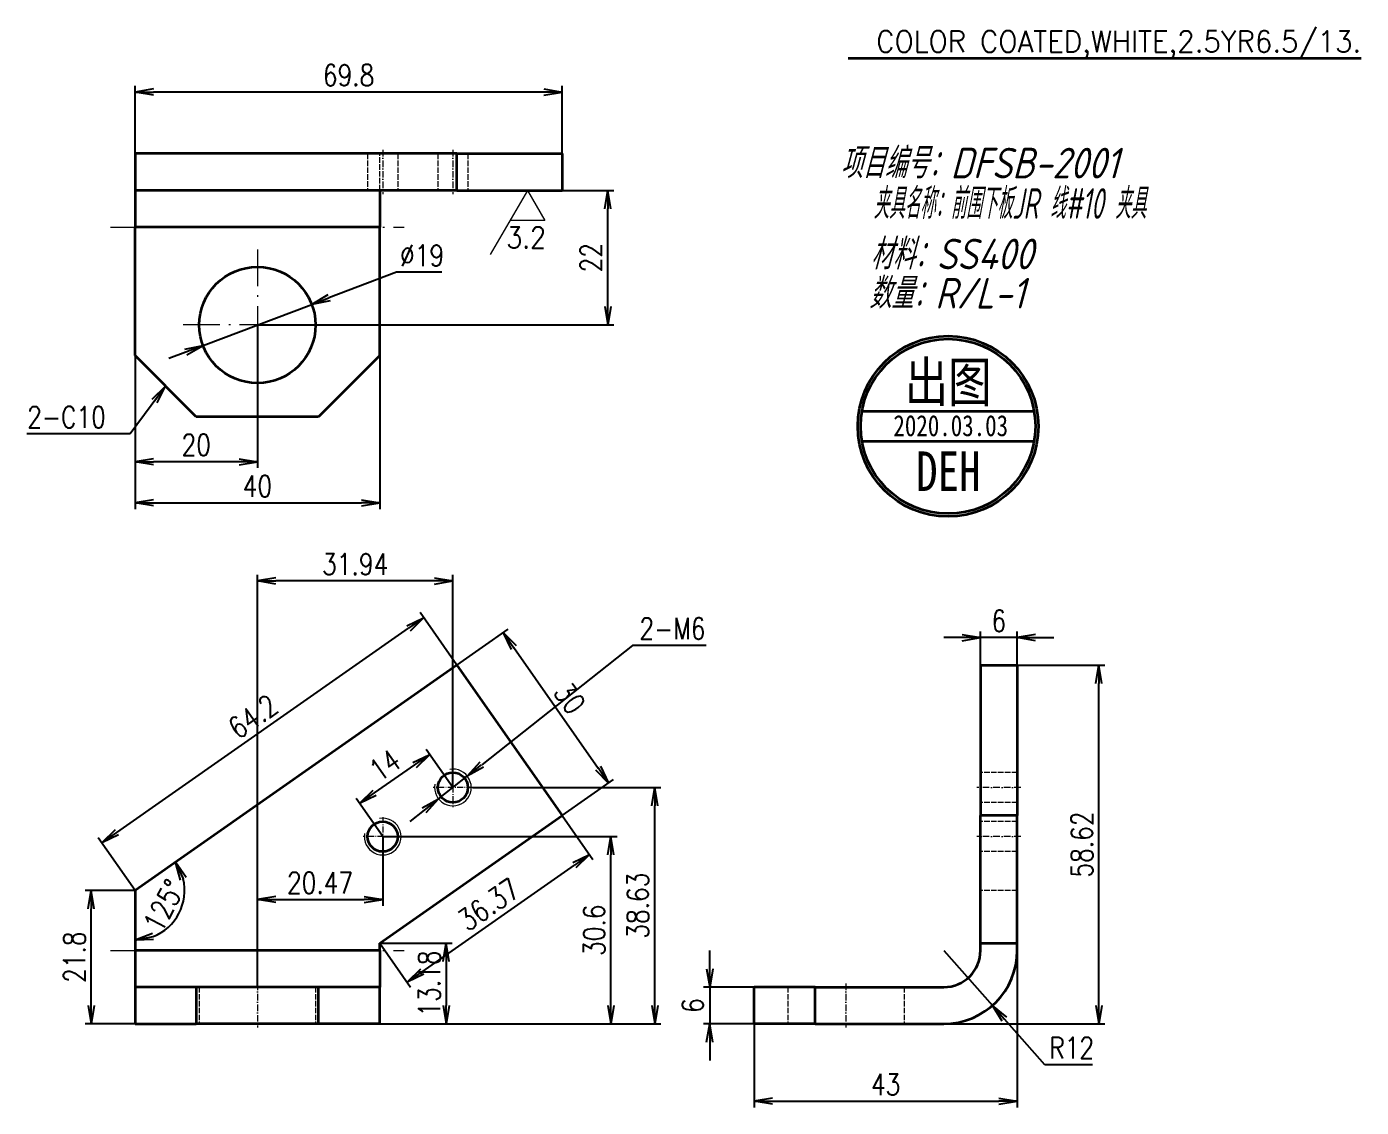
# Model space of a CAD drawing. Header units: millimetres. Extents: x 1333 to 104182, y -62119 to -5704.
# Drawn here: x 44495.7 to 44713.7, y -61822.1 to -61645.6 of the extents above; entities that cross this region are included whole.
import ezdxf
from ezdxf.enums import TextEntityAlignment as Align

# ---------------------------------------------------------------- set-up
doc = ezdxf.new("R2010")
doc.units = ezdxf.units.MM
doc.header["$LTSCALE"] = 0.5
doc.linetypes.add('DASHDOT', pattern=[18.5, 12, -3, 0.5, -3])
doc.linetypes.add('DASHED', pattern=[15, 12, -3])
for name, color, linetype in [('08', 1, 'Continuous'), ('7标注层', 4, 'Continuous'), ('DIM', 7, 'Continuous')]:
    doc.layers.add(name, color=color, linetype=linetype)
doc.layers.add('材质&数量层', color=1, linetype='Continuous', lineweight=9)
doc.layers.add('标注线', color=3, linetype='Continuous', lineweight=18)
doc.styles.add('GB', font='gbeitc.shx', dxfattribs={"bigfont": 'gbcbig.shx'})
doc.styles.add('KAI', font='simplex.shx', dxfattribs={"width": 0.8, "bigfont": 'extfont.shx'})
doc.styles.get("Standard").update_dxf_attribs({"font": 'simplex.shx'})
doc.styles.add('国标', font='simfang.ttf', dxfattribs={"width": 0.8})
doc.dimstyles.new('KAI', dxfattribs={"dimtxt": 3.5, "dimasz": 3, "dimexe": 1, "dimexo": 0, "dimgap": 1, "dimtad": 1, "dimtoh": 1, "dimdsep": 46, "dimtxsty": 'KAI', "dimblk1": 'OPEN', "dimblk2": 'OPEN', "dimsah": 1, "dimcen": 0, "dimclrd": 7, "dimclre": 7, "dimclrt": 140, "dimazin": 2, "dimtfac": 0.7, "dimtix": 1, "dimtmove": 0, "dimatfit": 3, "dimldrblk": 'OPEN', "dimfxl": 0, "dimtvp": 1, "dimtolj": 2, "dimarcsym": 0})
doc.dimstyles.new('KAI-1', dxfattribs={"dimtxt": 3.5, "dimasz": 3, "dimexe": 1, "dimexo": 0, "dimgap": 1, "dimtad": 1, "dimtoh": 1, "dimdsep": 46, "dimtxsty": 'KAI', "dimblk1": 'OPEN', "dimblk2": 'OPEN', "dimsah": 1, "dimcen": 0, "dimclrd": 7, "dimclre": 7, "dimclrt": 140, "dimaunit": 1, "dimazin": 2, "dimtfac": 0.7, "dimtix": 1, "dimtmove": 0, "dimatfit": 3, "dimldrblk": 'OPEN', "dimfxl": 0, "dimtvp": 1, "dimtolj": 2, "dimarcsym": 0})

# ---------------------------------------------------------------- blocks, each defined once
blk = doc.blocks.new('_Open')
at = {"color": 0, "linetype": 'ByBlock', "lineweight": -2}
for p, q in [((-1, 0.167), (0, 0)), ((-1, -0.167), (0, 0)), ((0, 0), (-1, 0))]:
    blk.add_line(p, q, dxfattribs=at)
blk = doc.blocks.new('*D54')
at = {"layer": '7标注层', "color": 7, "linetype": 'ByBlock', "lineweight": -2, "transparency": 16777216}
for p, q in [((44657.51, -61795.33), (44657.51, -61822.15)), ((44614.51, -61808.51), (44614.51, -61822.15)), ((44617.51, -61821.15), (44654.51, -61821.15))]:
    blk.add_line(p, q, dxfattribs=at)
at = {"layer": 'Defpoints', "color": 0, "linetype": 'ByBlock', "transparency": 16777216}
for p in [(44657.51, -61795.33), (44614.51, -61808.51), (44657.51, -61821.15)]:
    blk.add_point(p, dxfattribs=at)
at = {"layer": '7标注层', "color": 7, "linetype": 'ByBlock', "lineweight": -2, "transparency": 16777216, "xscale": 3, "yscale": 3, "zscale": 3, "rotation": 180}
blk.add_blockref('_Open', (44614.51, -61821.15), dxfattribs=at)
at = {"layer": '7标注层', "color": 7, "linetype": 'ByBlock', "lineweight": -2, "transparency": 16777216, "xscale": 3, "yscale": 3, "zscale": 3}
blk.add_blockref('_Open', (44657.51, -61821.15), dxfattribs=at)
at = {"layer": '7标注层', "color": 140, "linetype": 'ByBlock', "transparency": 16777216, "insert": (44636.01, -61818.4), "char_height": 3.5, "attachment_point": 5, "style": 'KAI'}
blk.add_mtext('\\A2;43', dxfattribs=at)
blk = doc.blocks.new('*D55')
at = {"layer": '7标注层', "color": 7, "linetype": 'ByBlock', "lineweight": -2, "transparency": 16777216}
for p, q in [((44657.51, -61749.89), (44671.84, -61749.89)), ((44670.84, -61805.51), (44670.84, -61752.89)), ((44645.51, -61808.51), (44671.84, -61808.51))]:
    blk.add_line(p, q, dxfattribs=at)
at = {"layer": 'Defpoints', "color": 0, "linetype": 'ByBlock', "transparency": 16777216}
for p in [(44657.51, -61749.89), (44670.84, -61749.89), (44645.51, -61808.51)]:
    blk.add_point(p, dxfattribs=at)
at = {"layer": '7标注层', "color": 7, "linetype": 'ByBlock', "lineweight": -2, "transparency": 16777216, "xscale": 3, "yscale": 3, "zscale": 3}
for p, rotation in [((44670.84, -61749.89), 90), ((44670.84, -61808.51), 270)]:
    blk.add_blockref('_Open', p, dxfattribs=dict(at, rotation=rotation))
at = {"layer": '7标注层', "color": 140, "linetype": 'ByBlock', "transparency": 16777216, "insert": (44668.09, -61779.2), "char_height": 3.5, "attachment_point": 5, "rotation": 90, "style": 'KAI'}
blk.add_mtext('\\A2;58.62', dxfattribs=at)
blk = doc.blocks.new('*D56')
at = {"layer": '7标注层', "color": 7, "linetype": 'ByBlock', "lineweight": -2, "transparency": 16777216}
for p, q in [((44648.51, -61745.39), (44645.51, -61745.39)), ((44651.51, -61749.89), (44651.51, -61744.39)), ((44657.51, -61745.39), (44651.51, -61745.39)), ((44657.51, -61749.89), (44657.51, -61744.39)), ((44660.51, -61745.39), (44663.51, -61745.39))]:
    blk.add_line(p, q, dxfattribs=at)
at = {"layer": 'Defpoints', "color": 0, "linetype": 'ByBlock', "transparency": 16777216}
for p in [(44651.51, -61745.39), (44651.51, -61749.89), (44657.51, -61749.89)]:
    blk.add_point(p, dxfattribs=at)
at = {"layer": '7标注层', "color": 7, "linetype": 'ByBlock', "lineweight": -2, "transparency": 16777216, "xscale": 3, "yscale": 3, "zscale": 3}
blk.add_blockref('_Open', (44651.51, -61745.39), dxfattribs=at)
at = {"layer": '7标注层', "color": 7, "linetype": 'ByBlock', "lineweight": -2, "transparency": 16777216, "xscale": 3, "yscale": 3, "zscale": 3, "rotation": 180}
blk.add_blockref('_Open', (44657.51, -61745.39), dxfattribs=at)
at = {"layer": '7标注层', "color": 140, "linetype": 'ByBlock', "transparency": 16777216, "insert": (44654.51, -61742.64), "char_height": 3.5, "attachment_point": 5, "style": 'KAI'}
blk.add_mtext('\\A2;6', dxfattribs=at)
blk = doc.blocks.new('*D57')
at = {"layer": '7标注层', "color": 7, "linetype": 'ByBlock', "lineweight": -2, "transparency": 16777216}
for p, q in [((44607.26, -61799.51), (44607.26, -61796.51)), ((44614.51, -61802.51), (44606.26, -61802.51)), ((44607.26, -61802.51), (44607.26, -61808.51)), ((44614.51, -61808.51), (44606.26, -61808.51)), ((44607.26, -61811.51), (44607.26, -61814.51))]:
    blk.add_line(p, q, dxfattribs=at)
at = {"layer": 'Defpoints', "color": 0, "linetype": 'ByBlock', "transparency": 16777216}
for p in [(44614.51, -61802.51), (44607.26, -61808.51), (44614.51, -61808.51)]:
    blk.add_point(p, dxfattribs=at)
at = {"layer": '7标注层', "color": 7, "linetype": 'ByBlock', "lineweight": -2, "transparency": 16777216, "xscale": 3, "yscale": 3, "zscale": 3}
for p, rotation in [((44607.26, -61802.51), 270), ((44607.26, -61808.51), 90)]:
    blk.add_blockref('_Open', p, dxfattribs=dict(at, rotation=rotation))
at = {"layer": '7标注层', "color": 140, "linetype": 'ByBlock', "transparency": 16777216, "insert": (44604.51, -61805.51), "char_height": 3.5, "attachment_point": 5, "rotation": 90, "style": 'KAI'}
blk.add_mtext('\\A2;6', dxfattribs=at)
blk = doc.blocks.new('*D58')
at = {"layer": '7标注层', "color": 7, "linetype": 'ByBlock', "lineweight": -2, "transparency": 16777216}
for p, q in [((44645.51, -61796.51), (44653.45, -61805.51)), ((44662, -61815.19), (44655.43, -61807.76)), ((44669.8, -61815.19), (44662, -61815.19))]:
    blk.add_line(p, q, dxfattribs=at)
at = {"layer": 'Defpoints', "color": 0, "linetype": 'ByBlock', "transparency": 16777216}
for p in [(44645.51, -61796.51), (44653.45, -61805.51)]:
    blk.add_point(p, dxfattribs=at)
at = {"layer": '7标注层', "color": 7, "linetype": 'ByBlock', "lineweight": -2, "transparency": 16777216, "xscale": 3, "yscale": 3, "zscale": 3, "rotation": 131.4130705430641}
blk.add_blockref('_Open', (44653.45, -61805.51), dxfattribs=at)
at = {"layer": '7标注层', "color": 140, "linetype": 'ByBlock', "transparency": 16777216, "insert": (44666.4, -61812.44), "char_height": 3.5, "attachment_point": 5, "style": 'KAI'}
blk.add_mtext('\\A2;R12', dxfattribs=at)
blk = doc.blocks.new('*D59')
at = {"layer": '7标注层', "color": 7, "linetype": 'ByBlock', "lineweight": -2, "transparency": 16777216}
for p, q in [((44513.36, -61786.71), (44505.2, -61786.71)), ((44506.2, -61805.51), (44506.2, -61789.71)), ((44513.36, -61808.51), (44505.2, -61808.51))]:
    blk.add_line(p, q, dxfattribs=at)
at = {"layer": 'Defpoints', "color": 0, "linetype": 'ByBlock', "transparency": 16777216}
for p in [(44506.2, -61786.71), (44513.36, -61786.71), (44513.36, -61808.51)]:
    blk.add_point(p, dxfattribs=at)
at = {"layer": '7标注层', "color": 7, "linetype": 'ByBlock', "lineweight": -2, "transparency": 16777216, "xscale": 3, "yscale": 3, "zscale": 3}
for p, rotation in [((44506.2, -61786.71), 90), ((44506.2, -61808.51), 270)]:
    blk.add_blockref('_Open', p, dxfattribs=dict(at, rotation=rotation))
at = {"layer": '7标注层', "color": 140, "linetype": 'ByBlock', "transparency": 16777216, "insert": (44503.45, -61797.61), "char_height": 3.5, "attachment_point": 5, "rotation": 90, "style": 'KAI'}
blk.add_mtext('\\A2;21.8', dxfattribs=at)
blk = doc.blocks.new('*D60')
at = {"layer": '7标注层', "color": 7, "linetype": 'ByBlock', "lineweight": -2, "transparency": 16777216}
for p, q in [((44553.36, -61795.33), (44565.2, -61795.33)), ((44564.2, -61798.33), (44564.2, -61805.51)), ((44553.36, -61808.51), (44565.2, -61808.51))]:
    blk.add_line(p, q, dxfattribs=at)
at = {"layer": 'Defpoints', "color": 0, "linetype": 'ByBlock', "transparency": 16777216}
for p in [(44553.36, -61795.33), (44553.36, -61808.51), (44564.2, -61808.51)]:
    blk.add_point(p, dxfattribs=at)
at = {"layer": '7标注层', "color": 7, "linetype": 'ByBlock', "lineweight": -2, "transparency": 16777216, "xscale": 3, "yscale": 3, "zscale": 3}
for p, rotation in [((44564.2, -61795.33), 90), ((44564.2, -61808.51), 270)]:
    blk.add_blockref('_Open', p, dxfattribs=dict(at, rotation=rotation))
at = {"layer": '7标注层', "color": 140, "linetype": 'ByBlock', "transparency": 16777216, "insert": (44561.45, -61801.92), "char_height": 3.5, "attachment_point": 5, "rotation": 90, "style": 'KAI'}
blk.add_mtext('\\A2;13.18', dxfattribs=at)
blk = doc.blocks.new('*D61')
at = {"layer": '7标注层', "color": 7, "linetype": 'ByBlock', "lineweight": -2, "transparency": 16777216}
for p, q in [((44565.96, -61749.89), (44559.95, -61741.31)), ((44510.39, -61777.23), (44558.07, -61743.85)), ((44513.36, -61786.71), (44507.36, -61778.13))]:
    blk.add_line(p, q, dxfattribs=at)
at = {"layer": 'Defpoints', "color": 0, "linetype": 'ByBlock', "transparency": 16777216}
for p in [(44560.52, -61742.13), (44565.96, -61749.89), (44513.36, -61786.71)]:
    blk.add_point(p, dxfattribs=at)
at = {"layer": '7标注层', "color": 7, "linetype": 'ByBlock', "lineweight": -2, "transparency": 16777216, "xscale": 3, "yscale": 3, "zscale": 3}
for p, rotation in [((44560.52, -61742.13), 34.99264092828338), ((44507.93, -61778.95), 214.9926409282834)]:
    blk.add_blockref('_Open', p, dxfattribs=dict(at, rotation=rotation))
at = {"layer": '7标注层', "color": 140, "linetype": 'ByBlock', "transparency": 16777216, "insert": (44532.65, -61758.29), "char_height": 3.5, "attachment_point": 5, "rotation": 34.9926, "style": 'KAI'}
blk.add_mtext('\\A2;64.2', dxfattribs=at)
blk = doc.blocks.new('*D62')
at = {"layer": '7标注层', "color": 7, "linetype": 'ByBlock', "lineweight": -2, "transparency": 16777216}
for p, q in [((44565.96, -61749.89), (44574.36, -61744)), ((44575.27, -61747.03), (44589.03, -61766.7)), ((44583.16, -61774.47), (44591.57, -61768.58))]:
    blk.add_line(p, q, dxfattribs=at)
at = {"layer": 'Defpoints', "color": 0, "linetype": 'ByBlock', "transparency": 16777216}
for p in [(44565.96, -61749.89), (44590.75, -61769.15), (44583.16, -61774.47)]:
    blk.add_point(p, dxfattribs=at)
at = {"layer": '7标注层', "color": 7, "linetype": 'ByBlock', "lineweight": -2, "transparency": 16777216, "xscale": 3, "yscale": 3, "zscale": 3}
for p, rotation in [((44573.55, -61744.58), 124.9929810848057), ((44590.75, -61769.15), 304.9929810848056)]:
    blk.add_blockref('_Open', p, dxfattribs=dict(at, rotation=rotation))
at = {"layer": '7标注层', "color": 140, "linetype": 'ByBlock', "transparency": 16777216, "insert": (44584.4, -61755.29), "char_height": 3.5, "attachment_point": 5, "rotation": 304.993, "style": 'KAI'}
blk.add_mtext('\\A2;30', dxfattribs=at)
blk = doc.blocks.new('*D63')
at = {"layer": '7标注层', "color": 7, "linetype": 'ByBlock', "lineweight": -2, "transparency": 16777216}
for p, q in [((44583.16, -61774.47), (44588.19, -61781.66)), ((44560.28, -61799.98), (44585.16, -61782.56)), ((44553.36, -61795.33), (44558.39, -61802.52))]:
    blk.add_line(p, q, dxfattribs=at)
at = {"layer": 'Defpoints', "color": 0, "linetype": 'ByBlock', "transparency": 16777216}
for p in [(44583.16, -61774.47), (44587.62, -61780.84), (44553.36, -61795.33)]:
    blk.add_point(p, dxfattribs=at)
at = {"layer": '7标注层', "color": 7, "linetype": 'ByBlock', "lineweight": -2, "transparency": 16777216, "xscale": 3, "yscale": 3, "zscale": 3}
for p, rotation in [((44587.62, -61780.84), 34.99298108479003), ((44557.82, -61801.7), 214.99298108479)]:
    blk.add_blockref('_Open', p, dxfattribs=dict(at, rotation=rotation))
at = {"layer": '7标注层', "color": 140, "linetype": 'ByBlock', "transparency": 16777216, "insert": (44571.14, -61789.01), "char_height": 3.5, "attachment_point": 5, "rotation": 34.993, "style": 'KAI'}
blk.add_mtext('\\A2;36.37', dxfattribs=at)
blk = doc.blocks.new('*D64')
at = {"layer": '7标注层', "color": 7, "linetype": 'ByBlock', "lineweight": -2, "transparency": 16777216}
blk.add_arc((44513.36, -61786.71), 8.1, 291.3385, 13.6544, dxfattribs=at)
at = {"layer": 'Defpoints', "color": 0, "linetype": 'ByBlock', "transparency": 16777216}
for p in [(44565.96, -61749.89), (44513.36, -61786.71), (44513.36, -61786.71), (44518.75, -61792.76), (44513.36, -61796.51)]:
    blk.add_point(p, dxfattribs=at)
at = {"layer": '7标注层', "color": 7, "linetype": 'ByBlock', "lineweight": -2, "transparency": 16777216, "xscale": 3, "yscale": 3, "zscale": 3}
for p, rotation in [((44520, -61782.06), 114.3236071223021), ((44513.36, -61794.81), 190.6692430852041)]:
    blk.add_blockref('_Open', p, dxfattribs=dict(at, rotation=rotation))
at = {"layer": '7标注层', "color": 140, "linetype": 'ByBlock', "transparency": 16777216, "insert": (44518.11, -61789.18), "char_height": 3.5, "attachment_point": 5, "rotation": 62.4964, "style": 'KAI'}
blk.add_mtext('\\A2;125°', dxfattribs=at)
blk = doc.blocks.new('*D65')
at = {"layer": '7标注层', "color": 7, "linetype": 'ByBlock', "lineweight": -2, "transparency": 16777216}
for p, q in [((44513.36, -61699.3), (44513.36, -61724.37)), ((44553.36, -61699.3), (44553.36, -61724.37)), ((44516.36, -61723.37), (44550.36, -61723.37))]:
    blk.add_line(p, q, dxfattribs=at)
at = {"layer": 'Defpoints', "color": 0, "linetype": 'ByBlock', "transparency": 16777216}
for p in [(44513.36, -61699.3), (44553.36, -61699.3), (44553.36, -61723.37)]:
    blk.add_point(p, dxfattribs=at)
at = {"layer": '7标注层', "color": 7, "linetype": 'ByBlock', "lineweight": -2, "transparency": 16777216, "xscale": 3, "yscale": 3, "zscale": 3, "rotation": 180}
blk.add_blockref('_Open', (44513.36, -61723.37), dxfattribs=at)
at = {"layer": '7标注层', "color": 7, "linetype": 'ByBlock', "lineweight": -2, "transparency": 16777216, "xscale": 3, "yscale": 3, "zscale": 3}
blk.add_blockref('_Open', (44553.36, -61723.37), dxfattribs=at)
at = {"layer": '7标注层', "color": 140, "linetype": 'ByBlock', "transparency": 16777216, "insert": (44533.36, -61720.62), "char_height": 3.5, "attachment_point": 5, "style": 'KAI'}
blk.add_mtext('\\A2;40', dxfattribs=at)
blk = doc.blocks.new('*D66')
at = {"layer": '7标注层', "color": 7, "linetype": 'ByBlock', "lineweight": -2, "transparency": 16777216}
for p, q in [((44513.36, -61666.3), (44513.36, -61655.23)), ((44580.16, -61656.23), (44516.36, -61656.23)), ((44583.16, -61666.3), (44583.16, -61655.23))]:
    blk.add_line(p, q, dxfattribs=at)
at = {"layer": 'Defpoints', "color": 0, "linetype": 'ByBlock', "transparency": 16777216}
for p in [(44513.36, -61656.23), (44513.36, -61666.3), (44583.16, -61666.3)]:
    blk.add_point(p, dxfattribs=at)
at = {"layer": '7标注层', "color": 7, "linetype": 'ByBlock', "lineweight": -2, "transparency": 16777216, "xscale": 3, "yscale": 3, "zscale": 3, "rotation": 180}
blk.add_blockref('_Open', (44513.36, -61656.23), dxfattribs=at)
at = {"layer": '7标注层', "color": 7, "linetype": 'ByBlock', "lineweight": -2, "transparency": 16777216, "xscale": 3, "yscale": 3, "zscale": 3}
blk.add_blockref('_Open', (44583.16, -61656.23), dxfattribs=at)
at = {"layer": '7标注层', "color": 140, "linetype": 'ByBlock', "transparency": 16777216, "insert": (44548.26, -61653.48), "char_height": 3.5, "attachment_point": 5, "style": 'KAI'}
blk.add_mtext('\\A2;69.8', dxfattribs=at)
blk = doc.blocks.new('*D67')
at = {"layer": '7标注层', "color": 7, "linetype": 'ByBlock', "lineweight": -2, "transparency": 16777216}
for p, q in [((44583.16, -61672.3), (44591.61, -61672.3)), ((44590.61, -61691.3), (44590.61, -61675.3)), ((44533.36, -61694.3), (44591.61, -61694.3))]:
    blk.add_line(p, q, dxfattribs=at)
at = {"layer": 'Defpoints', "color": 0, "linetype": 'ByBlock', "transparency": 16777216}
for p in [(44583.16, -61672.3), (44590.61, -61672.3), (44533.36, -61694.3)]:
    blk.add_point(p, dxfattribs=at)
at = {"layer": '7标注层', "color": 7, "linetype": 'ByBlock', "lineweight": -2, "transparency": 16777216, "xscale": 3, "yscale": 3, "zscale": 3}
for p, rotation in [((44590.61, -61672.3), 90), ((44590.61, -61694.3), 270)]:
    blk.add_blockref('_Open', p, dxfattribs=dict(at, rotation=rotation))
at = {"layer": '7标注层', "color": 140, "linetype": 'ByBlock', "transparency": 16777216, "insert": (44587.86, -61683.3), "char_height": 3.5, "attachment_point": 5, "rotation": 90, "style": 'KAI'}
blk.add_mtext('\\A2;22', dxfattribs=at)
blk = doc.blocks.new('*D68')
at = {"layer": '7标注层', "color": 7, "linetype": 'ByBlock', "lineweight": -2, "transparency": 16777216}
for p, q in [((44533.36, -61694.3), (44533.36, -61717.65)), ((44513.36, -61699.3), (44513.36, -61717.65)), ((44530.36, -61716.65), (44516.36, -61716.65))]:
    blk.add_line(p, q, dxfattribs=at)
at = {"layer": 'Defpoints', "color": 0, "linetype": 'ByBlock', "transparency": 16777216}
for p in [(44533.36, -61694.3), (44513.36, -61699.3), (44513.36, -61716.65)]:
    blk.add_point(p, dxfattribs=at)
at = {"layer": '7标注层', "color": 7, "linetype": 'ByBlock', "lineweight": -2, "transparency": 16777216, "xscale": 3, "yscale": 3, "zscale": 3, "rotation": 180}
blk.add_blockref('_Open', (44513.36, -61716.65), dxfattribs=at)
at = {"layer": '7标注层', "color": 7, "linetype": 'ByBlock', "lineweight": -2, "transparency": 16777216, "xscale": 3, "yscale": 3, "zscale": 3}
blk.add_blockref('_Open', (44533.36, -61716.65), dxfattribs=at)
at = {"layer": '7标注层', "color": 140, "linetype": 'ByBlock', "transparency": 16777216, "insert": (44523.36, -61713.9), "char_height": 3.5, "attachment_point": 5, "style": 'KAI'}
blk.add_mtext('\\A2;20', dxfattribs=at)
blk = doc.blocks.new('*D69')
at = {"layer": '7标注层', "color": 7, "linetype": 'ByBlock', "lineweight": -2, "transparency": 16777216}
for p, q in [((44556.07, -61685.68), (44545.05, -61689.86)), ((44563.47, -61685.68), (44556.07, -61685.68)), ((44524.48, -61697.67), (44542.24, -61690.93)), ((44521.67, -61698.73), (44518.87, -61699.8))]:
    blk.add_line(p, q, dxfattribs=at)
at = {"layer": 'Defpoints', "color": 0, "linetype": 'ByBlock', "transparency": 16777216}
for p in [(44542.24, -61690.93), (44524.48, -61697.67)]:
    blk.add_point(p, dxfattribs=at)
at = {"layer": '7标注层', "color": 7, "linetype": 'ByBlock', "lineweight": -2, "transparency": 16777216, "xscale": 3, "yscale": 3, "zscale": 3}
for p, rotation in [((44542.24, -61690.93), 200.7782459349657), ((44524.48, -61697.67), 20.77824593496574)]:
    blk.add_blockref('_Open', p, dxfattribs=dict(at, rotation=rotation))
at = {"layer": '7标注层', "color": 140, "linetype": 'ByBlock', "transparency": 16777216, "insert": (44560.27, -61682.93), "char_height": 3.5, "attachment_point": 5, "style": 'KAI'}
blk.add_mtext('\\A2;∅19', dxfattribs=at)
blk = doc.blocks.new('*D70')
at = {"layer": '7标注层', "color": 7, "linetype": 'ByBlock', "lineweight": -2, "transparency": 16777216}
for p, q in [((44553.83, -61777.91), (44553.83, -61789.2)), ((44533.36, -61802.51), (44533.36, -61787.2)), ((44536.36, -61788.2), (44550.83, -61788.2))]:
    blk.add_line(p, q, dxfattribs=at)
at = {"layer": 'Defpoints', "color": 0, "linetype": 'ByBlock', "transparency": 16777216}
for p in [(44553.83, -61777.91), (44553.83, -61788.2), (44533.36, -61802.51)]:
    blk.add_point(p, dxfattribs=at)
at = {"layer": '7标注层', "color": 7, "linetype": 'ByBlock', "lineweight": -2, "transparency": 16777216, "xscale": 3, "yscale": 3, "zscale": 3, "rotation": 180}
blk.add_blockref('_Open', (44533.36, -61788.2), dxfattribs=at)
at = {"layer": '7标注层', "color": 7, "linetype": 'ByBlock', "lineweight": -2, "transparency": 16777216, "xscale": 3, "yscale": 3, "zscale": 3}
blk.add_blockref('_Open', (44553.83, -61788.2), dxfattribs=at)
at = {"layer": '7标注层', "color": 140, "linetype": 'ByBlock', "transparency": 16777216, "insert": (44543.6, -61785.45), "char_height": 3.5, "attachment_point": 5, "style": 'KAI'}
blk.add_mtext('\\A2;20.47', dxfattribs=at)
blk = doc.blocks.new('*D71')
at = {"layer": '7标注层', "color": 7, "linetype": 'ByBlock', "lineweight": -2, "transparency": 16777216}
for p, q in [((44553.83, -61777.91), (44592.12, -61777.91)), ((44591.12, -61805.51), (44591.12, -61780.91)), ((44553.36, -61808.51), (44592.12, -61808.51))]:
    blk.add_line(p, q, dxfattribs=at)
at = {"layer": 'Defpoints', "color": 0, "linetype": 'ByBlock', "transparency": 16777216}
for p in [(44553.83, -61777.91), (44591.12, -61777.91), (44553.36, -61808.51)]:
    blk.add_point(p, dxfattribs=at)
at = {"layer": '7标注层', "color": 7, "linetype": 'ByBlock', "lineweight": -2, "transparency": 16777216, "xscale": 3, "yscale": 3, "zscale": 3}
for p, rotation in [((44591.12, -61777.91), 90), ((44591.12, -61808.51), 270)]:
    blk.add_blockref('_Open', p, dxfattribs=dict(at, rotation=rotation))
at = {"layer": '7标注层', "color": 140, "linetype": 'ByBlock', "transparency": 16777216, "insert": (44588.37, -61793.21), "char_height": 3.5, "attachment_point": 5, "rotation": 90, "style": 'KAI'}
blk.add_mtext('\\A2;30.6', dxfattribs=at)
blk = doc.blocks.new('*D72')
at = {"layer": '7标注层', "color": 7, "linetype": 'ByBlock', "lineweight": -2, "transparency": 16777216}
for p, q in [((44565.3, -61769.88), (44560.94, -61763.65)), ((44552.5, -61770.78), (44559.06, -61766.19)), ((44553.83, -61777.91), (44549.47, -61771.68))]:
    blk.add_line(p, q, dxfattribs=at)
at = {"layer": 'Defpoints', "color": 0, "linetype": 'ByBlock', "transparency": 16777216}
for p in [(44561.51, -61764.47), (44565.3, -61769.88), (44553.83, -61777.91)]:
    blk.add_point(p, dxfattribs=at)
at = {"layer": '7标注层', "color": 7, "linetype": 'ByBlock', "lineweight": -2, "transparency": 16777216, "xscale": 3, "yscale": 3, "zscale": 3}
for p, rotation in [((44561.51, -61764.47), 34.99322755832433), ((44550.04, -61772.5), 214.9932275583243)]:
    blk.add_blockref('_Open', p, dxfattribs=dict(at, rotation=rotation))
at = {"layer": '7标注层', "color": 140, "linetype": 'ByBlock', "transparency": 16777216, "insert": (44554.2, -61766.23), "char_height": 3.5, "attachment_point": 5, "rotation": 34.9932, "style": 'KAI'}
blk.add_mtext('\\A2;14', dxfattribs=at)
blk = doc.blocks.new('*D73')
at = {"layer": '7标注层', "color": 7, "linetype": 'ByBlock', "lineweight": -2, "transparency": 16777216}
for p, q in [((44594.64, -61746.66), (44570.01, -61766.16)), ((44606.71, -61746.66), (44594.64, -61746.66)), ((44562.95, -61771.74), (44567.65, -61768.02)), ((44560.59, -61773.6), (44558.24, -61775.46))]:
    blk.add_line(p, q, dxfattribs=at)
at = {"layer": 'Defpoints', "color": 0, "linetype": 'ByBlock', "transparency": 16777216}
for p in [(44567.65, -61768.02), (44562.95, -61771.74)]:
    blk.add_point(p, dxfattribs=at)
at = {"layer": '7标注层', "color": 7, "linetype": 'ByBlock', "lineweight": -2, "transparency": 16777216, "xscale": 3, "yscale": 3, "zscale": 3}
for p, rotation in [((44567.65, -61768.02), 218.3536682241046), ((44562.95, -61771.74), 38.35366822410463)]:
    blk.add_blockref('_Open', p, dxfattribs=dict(at, rotation=rotation))
at = {"layer": '7标注层', "color": 140, "linetype": 'ByBlock', "transparency": 16777216, "insert": (44601.18, -61743.91), "char_height": 3.5, "attachment_point": 5, "style": 'KAI'}
blk.add_mtext('\\A2;2-M6', dxfattribs=at)
blk = doc.blocks.new('ccd2')
at = {"color": 3, "lineweight": 13, "ltscale": 0.303109}
blk.add_line((53697.91, -20368.76), (53691.85, -20379.26), dxfattribs=at)
at = {"color": 3, "lineweight": 13, "ltscale": 0.141451}
for p, q in [((53697.91, -20368.76), (53700.74, -20373.66)), ((53700.74, -20373.66), (53695.08, -20373.66))]:
    blk.add_line(p, q, dxfattribs=at)
blk = doc.blocks.new('*D93')
at = {"layer": '7标注层', "color": 7, "lineweight": -2, "transparency": 16777216}
for p, q in [((44568.5, -61769.88), (44599.29, -61769.88)), ((44598.29, -61805.51), (44598.29, -61772.88)), ((44575.79, -61808.51), (44599.29, -61808.51))]:
    blk.add_line(p, q, dxfattribs=at)
at = {"layer": 'Defpoints', "color": 0, "linetype": 'ByBlock', "transparency": 16777216}
for p in [(44568.5, -61769.88), (44598.29, -61769.88), (44575.79, -61808.51)]:
    blk.add_point(p, dxfattribs=at)
at = {"layer": '7标注层', "color": 7, "linetype": 'ByBlock', "lineweight": -2, "transparency": 16777216, "xscale": 3, "yscale": 3, "zscale": 3}
for p, rotation in [((44598.29, -61769.88), 90), ((44598.29, -61808.51), 270)]:
    blk.add_blockref('_Open', p, dxfattribs=dict(at, rotation=rotation))
at = {"layer": '7标注层', "color": 140, "linetype": 'ByBlock', "transparency": 16777216, "insert": (44595.54, -61789.19), "char_height": 3.5, "attachment_point": 5, "rotation": 90, "style": 'KAI'}
blk.add_mtext('\\A2;38.63', dxfattribs=at)
blk = doc.blocks.new('*D94')
at = {"layer": '7标注层', "color": 7, "lineweight": -2, "transparency": 16777216}
for p, q in [((44533.36, -61794.85), (44533.36, -61735.13)), ((44562.3, -61736.13), (44536.36, -61736.13)), ((44565.3, -61769.88), (44565.3, -61735.13))]:
    blk.add_line(p, q, dxfattribs=at)
at = {"layer": 'Defpoints', "color": 0, "linetype": 'ByBlock', "transparency": 16777216}
for p in [(44533.36, -61736.13), (44565.3, -61769.88), (44533.36, -61794.85)]:
    blk.add_point(p, dxfattribs=at)
at = {"layer": '7标注层', "color": 7, "linetype": 'ByBlock', "lineweight": -2, "transparency": 16777216, "xscale": 3, "yscale": 3, "zscale": 3, "rotation": 180}
blk.add_blockref('_Open', (44533.36, -61736.13), dxfattribs=at)
at = {"layer": '7标注层', "color": 7, "linetype": 'ByBlock', "lineweight": -2, "transparency": 16777216, "xscale": 3, "yscale": 3, "zscale": 3}
blk.add_blockref('_Open', (44565.3, -61736.13), dxfattribs=at)
at = {"layer": '7标注层', "color": 140, "linetype": 'ByBlock', "transparency": 16777216, "insert": (44549.33, -61733.38), "char_height": 3.5, "attachment_point": 5, "style": 'KAI'}
blk.add_mtext('\\A2;31.94', dxfattribs=at)
blk = doc.blocks.new('vfagdb')
h = blk.add_hatch(color=1)
h.paths.add_polyline_path([(111211.22, -38347.15, 1), (111183.1, -38347.15, 1)])
h.paths.add_polyline_path([(111210.75, -38347.15, 1), (111183.57, -38347.15, 1)], flags=16)
h.paths.add_polyline_path([(111190.3, -38358.72), (111204.11, -38358.72), (111204.11, -38349.7), (111190.3, -38349.7)], flags=8)
at = {"lineweight": 35}
for p, q in [((111183.77, -38344.8), (111210.55, -38344.8)), ((111183.77, -38349.49), (111210.55, -38349.49))]:
    blk.add_line(p, q, dxfattribs=at)
at = {"color": 1, "lineweight": 35}
for radius in [14.06, 13.59]:
    blk.add_circle((111197.16, -38347.15), radius, dxfattribs=at)
at = {"color": 4, "style": '国标', "width": 0.8}
blk.add_text('DEH', height=6.152, dxfattribs=at).set_placement((111197.21, -38357.22), align=Align.CENTER)
at = {"color": 3, "style": '国标', "width": 0.8}
blk.add_attdef('出图', text='', height=6.19, dxfattribs=at).set_placement((111197.16, -38340.26), align=Align.MIDDLE_CENTER)
at = {"color": 2, "style": '国标', "width": 0.8}
blk.add_attdef('2019.12.25', text='', height=3.28, dxfattribs=at).set_placement((111197.58, -38347.05), align=Align.MIDDLE_CENTER)
blk = doc.blocks.new('4545')
at = {"layer": '标注线'}
blk.add_blockref('vfagdb', (192.73, 219.99), dxfattribs=at).add_auto_attribs({'2019.12.25': '2020.03.03', '出图': '出图'})

msp = doc.modelspace()

# ---------------------------------------------------------------- linework, layer by layer
at = {"color": 3, "lineweight": 35}
msp.add_line((44629.905, -61650.717), (44713.735, -61650.717), dxfattribs=at)
at = {"lineweight": 35, "ltscale": 0.15}
for p, q in [((44513.36, -61666.297), (44513.36, -61672.297)), ((44565.955, -61672.297), (44565.955, -61666.297)), ((44583.159, -61666.297), (44583.159, -61672.297)), ((44513.36, -61672.297), (44513.36, -61678.297)), ((44553.36, -61672.297), (44553.36, -61678.297)), ((44651.513, -61749.891), (44657.513, -61749.891)), ((44657.513, -61774.468), (44651.513, -61774.468)), ((44651.513, -61795.328), (44657.513, -61795.328)), ((44513.36, -61796.506), (44513.36, -61802.506)), ((44553.36, -61796.506), (44553.36, -61802.506)), ((44513.36, -61802.506), (44513.36, -61808.506)), ((44523.36, -61802.506), (44523.36, -61808.506)), ((44543.36, -61808.506), (44543.36, -61802.506)), ((44553.36, -61808.506), (44553.36, -61802.506)), ((44614.513, -61808.506), (44614.513, -61802.506)), ((44624.513, -61808.506), (44624.513, -61802.506))]:
    msp.add_line(p, q, dxfattribs=at)
at = {"lineweight": 35}
for p, q in [((44565.955, -61666.297), (44513.36, -61666.297)), ((44565.955, -61672.297), (44513.36, -61672.297)), ((44553.36, -61678.297), (44513.36, -61678.297)), ((44513.36, -61699.297), (44513.36, -61678.297)), ((44553.36, -61699.297), (44553.36, -61678.297)), ((44543.36, -61709.297), (44523.36, -61709.297)), ((44565.955, -61749.891), (44513.36, -61786.708)), ((44565.955, -61749.891), (44583.159, -61774.468)), ((44651.513, -61749.891), (44651.513, -61774.468)), ((44657.513, -61749.891), (44657.513, -61774.468)), ((44553.36, -61795.328), (44583.159, -61774.468)), ((44651.513, -61795.328), (44651.513, -61774.468)), ((44657.513, -61795.328), (44657.513, -61774.468)), ((44553.36, -61796.506), (44513.36, -61796.506)), ((44543.36, -61802.506), (44523.36, -61802.506)), ((44624.513, -61802.506), (44645.513, -61802.506)), ((44543.36, -61808.506), (44523.36, -61808.506)), ((44624.513, -61808.506), (44645.513, -61808.506))]:
    msp.add_line(p, q, dxfattribs=at)
at = {"color": 2, "linetype": 'DASHED', "lineweight": 5, "ltscale": 0.15}
for p, q in [((44551.372, -61666.297), (44551.372, -61672.297)), ((44553.36, -61672.297), (44553.36, -61666.297)), ((44556.289, -61666.297), (44556.289, -61672.297)), ((44562.841, -61666.297), (44562.841, -61672.297)), ((44567.758, -61666.297), (44567.758, -61672.297)), ((44657.513, -61767.422), (44651.513, -61767.422)), ((44657.513, -61772.339), (44651.513, -61772.339)), ((44657.513, -61775.45), (44651.513, -61775.45)), ((44657.513, -61780.367), (44651.513, -61780.367)), ((44657.513, -61786.708), (44651.513, -61786.708)), ((44523.86, -61802.506), (44523.86, -61808.506)), ((44542.86, -61802.506), (44542.86, -61808.506)), ((44620.013, -61802.506), (44620.013, -61808.506)), ((44624.513, -61802.506), (44624.513, -61808.506)), ((44639.013, -61802.506), (44639.013, -61808.506))]:
    msp.add_line(p, q, dxfattribs=at)
at = {"color": 1, "linetype": 'DASHDOT', "lineweight": 5, "ltscale": 0.180014}
for p, q in [((44553.831, -61665.697), (44553.831, -61672.897)), ((44565.3, -61665.697), (44565.3, -61672.897))]:
    msp.add_line(p, q, dxfattribs=at)
at = {"lineweight": 35, "ltscale": 0.430103}
for p, q in [((44565.955, -61666.297), (44583.159, -61666.297)), ((44565.955, -61672.297), (44583.159, -61672.297))]:
    msp.add_line(p, q, dxfattribs=at)
at = {"color": 1, "linetype": 'DASHDOT', "lineweight": 5}
for p, q in [((44509.36, -61678.297), (44557.36, -61678.297)), ((44533.36, -61681.947), (44533.36, -61706.647)), ((44545.71, -61694.297), (44521.01, -61694.297)), ((44509.36, -61796.506), (44557.36, -61796.506))]:
    msp.add_line(p, q, dxfattribs=at)
at = {"color": 2, "linetype": 'DASHED', "lineweight": 5}
for p, q in [((44513.36, -61678.297), (44553.36, -61678.297)), ((44513.36, -61796.506), (44553.36, -61796.506))]:
    msp.add_line(p, q, dxfattribs=at)
at = {"lineweight": 35, "ltscale": 0.353553}
for p, q in [((44523.36, -61709.297), (44513.36, -61699.297)), ((44553.36, -61699.297), (44543.36, -61709.297))]:
    msp.add_line(p, q, dxfattribs=at)
at = {"color": 1, "linetype": 'DASHDOT', "lineweight": 5, "ltscale": 0.159802}
for p, q in [((44565.3, -61766.684), (44565.3, -61773.076)), ((44568.496, -61769.88), (44562.104, -61769.88)), ((44557.027, -61777.909), (44550.635, -61777.909))]:
    msp.add_line(p, q, dxfattribs=at)
at = {"color": 1, "linetype": 'DASHDOT', "lineweight": 5, "ltscale": 0.180017}
for p, q in [((44658.113, -61769.88), (44650.912, -61769.88)), ((44658.113, -61777.909), (44650.912, -61777.909))]:
    msp.add_line(p, q, dxfattribs=at)
at = {"color": 1, "linetype": 'DASHDOT', "lineweight": 5, "ltscale": 0.159804}
msp.add_line((44553.831, -61774.713), (44553.831, -61781.105), dxfattribs=at)
at = {"lineweight": 35, "ltscale": 0.244949}
msp.add_line((44513.36, -61786.708), (44513.36, -61796.506), dxfattribs=at)
at = {"lineweight": 35, "ltscale": 0.029469}
for p, q in [((44553.36, -61796.506), (44553.36, -61795.328)), ((44651.513, -61796.506), (44651.513, -61795.328)), ((44657.513, -61796.506), (44657.513, -61795.328))]:
    msp.add_line(p, q, dxfattribs=at)
at = {"color": 1, "linetype": 'DASHDOT', "lineweight": 5, "ltscale": 0.180016}
for p, q in [((44533.36, -61801.906), (44533.36, -61809.107)), ((44629.513, -61801.906), (44629.513, -61809.107))]:
    msp.add_line(p, q, dxfattribs=at)
at = {"lineweight": 35, "ltscale": 0.25}
for p, q in [((44523.36, -61802.506), (44513.36, -61802.506)), ((44553.36, -61802.506), (44543.36, -61802.506)), ((44624.513, -61802.506), (44614.513, -61802.506)), ((44513.36, -61808.506), (44523.36, -61808.506)), ((44553.36, -61808.506), (44543.36, -61808.506)), ((44624.513, -61808.506), (44614.513, -61808.506))]:
    msp.add_line(p, q, dxfattribs=at)
at = {"lineweight": 35}
for centre, radius in [((44533.36, -61694.297), 9.5), ((44565.3, -61769.88), 2.458), ((44553.831, -61777.909), 2.458)]:
    msp.add_circle(centre, radius, dxfattribs=at)
at = {"color": 1, "lineweight": 13}
for centre in [(44565.3, -61769.88), (44553.831, -61777.908)]:
    msp.add_arc(centre, 3, 169.99999, 100.00001, dxfattribs=at)
at = {"lineweight": 35}
for radius in [12, 6]:
    msp.add_arc((44645.513, -61796.506), radius, 270, 0, dxfattribs=at)

# ---------------------------------------------------------------- block references
at = {"layer": '08', "color": 3}
msp.add_blockref('ccd2', (-9120.433, -41303.538), dxfattribs=at)
at = {"layer": '标注线', "xscale": 1.05000000000291, "yscale": 1.049999999995634, "zscale": 1.05}
msp.add_blockref('4545', (-72313.173, -21677.333), dxfattribs=at)

# ---------------------------------------------------------------- texts
at = {"color": 3, "lineweight": 13, "width": 0.845351}
msp.add_text('  COLOR COATED,WHITE,2.5YR6.5/13.', height=3.5, dxfattribs=at).set_placement((44629.905, -61649.717), (44713.735, -61649.717), align=Align.FIT)
at = {"color": 3, "lineweight": 13, "width": 0.880907}
msp.add_text('3.2', height=3.5, rotation=0.00001, dxfattribs=at).set_placement((44574.048, -61681.747), (44580.508, -61681.747), align=Align.FIT)
at = {"layer": 'DIM', "color": 3, "insert": (44508.594, -61711.097), "char_height": 3.5, "attachment_point": 9, "style": 'KAI'}
msp.add_mtext('{\\Fsimplex,extfont|c134;2-C10}', dxfattribs=at)
at = {"layer": '材质&数量层', "style": 'GB'}
for s, p in [('项目编号：DFSB-2001', (44651.352, -61667.559)), ('材料：SS400', (44646.811, -61682.435)), ('数量：R/L-1', (44646.022, -61688.854))]:
    msp.add_text(s, height=5, dxfattribs=at).set_placement(p, align=Align.MIDDLE)
at = {"layer": '材质&数量层', "style": 'GB', "width": 0.7}
msp.add_text('夹具名称：前围下板JR 线#10 夹具', height=5, dxfattribs=at).set_placement((44656.274, -61674.177), align=Align.MIDDLE)

# ---------------------------------------------------------------- dimensions: what is measured, and where the dimension line sits
at = {"layer": '7标注层', "color": 3, "linetype": 'ByBlock'}
for base, p1, p2, picture, middle in [((44513.36, -61656.231), (44583.159, -61666.297), (44513.36, -61666.297), '*D66', (44548.26, -61653.481)), ((44513.36, -61716.653), (44533.36, -61694.297), (44513.36, -61699.297), '*D68', (44523.36, -61713.903)), ((44553.36, -61723.373), (44513.36, -61699.297), (44553.36, -61699.297), '*D65', (44533.36, -61720.623)), ((44651.513, -61745.392), (44657.513, -61749.891), (44651.513, -61749.891), '*D56', (44654.513, -61742.642)), ((44553.831, -61788.202), (44533.36, -61802.506), (44553.831, -61777.909), '*D70', (44543.596, -61785.452)), ((44657.513, -61821.146), (44614.513, -61808.506), (44657.513, -61795.328), '*D54', (44636.013, -61818.396))]:
    dim = msp.add_linear_dim(base=base, p1=p1, p2=p2, dimstyle='KAI-1', dxfattribs=at)
    dim.commit()
    dim.dimension.update_dxf_attribs({"geometry": picture, "text_midpoint": middle})
for base, p1, p2, picture, middle in [((44590.609, -61672.297), (44533.36, -61694.297), (44583.159, -61672.297), '*D67', (44587.859, -61683.297)), ((44670.8426, -61749.8909), (44645.5126, -61808.5063), (44657.5126, -61749.8909), '*D55', (44668.0926, -61779.1986)), ((44591.118, -61777.909), (44553.36, -61808.506), (44553.831, -61777.909), '*D71', (44588.368, -61793.208)), ((44506.197, -61786.708), (44513.36, -61808.506), (44513.36, -61786.708), '*D59', (44503.447, -61797.607)), ((44564.198, -61808.506), (44553.36, -61795.328), (44553.36, -61808.506), '*D60', (44561.448, -61801.917)), ((44607.256, -61808.506), (44614.513, -61802.506), (44614.513, -61808.506), '*D57', (44604.506, -61805.506))]:
    dim = msp.add_linear_dim(base=base, p1=p1, p2=p2, angle=90, dimstyle='KAI-1', dxfattribs=at)
    dim.commit()
    dim.dimension.update_dxf_attribs({"geometry": picture, "text_midpoint": middle})
dim = msp.add_diameter_dim_2p(p1=(44524.478, -61697.667), p2=(44542.242, -61690.927), dimstyle='KAI-1', dxfattribs=at)
dim.commit()
dim.dimension.update_dxf_attribs({"geometry": '*D69', "text_midpoint": (44560.271, -61685.68), "dimtype": 163})
dim = msp.add_linear_dim(base=(44533.36, -61736.131), p1=(44565.3, -61769.881), p2=(44533.36, -61794.854), dimstyle='KAI-1', override={"dimfxl": 0.18, "dimarcsym": 1}, dxfattribs=at)
dim.commit()
dim.dimension.update_dxf_attribs({"geometry": '*D94', "text_midpoint": (44549.33, -61733.381)})
for p1, p2, distance, picture, middle in [((44513.36, -61786.708), (44565.955, -61749.891), 9.471, '*D61', (44532.649, -61758.288)), ((44565.955, -61749.891), (44583.159, -61774.468), 9.266, '*D62', (44584.401, -61755.289)), ((44553.831, -61777.909), (44565.3, -61769.88), 6.603, '*D72', (44554.202, -61766.232)), ((44553.36, -61795.328), (44583.159, -61774.468), -7.774, '*D63', (44571.141, -61789.013))]:
    dim = msp.add_aligned_dim(p1=p1, p2=p2, distance=distance, dimstyle='KAI-1', dxfattribs=at)
    dim.commit()
    dim.dimension.update_dxf_attribs({"geometry": picture, "text_midpoint": middle})
dim = msp.add_diameter_dim_2p(p1=(44562.947, -61771.742), p2=(44567.653, -61768.019), dimstyle='KAI-1', override={"dimpost": '2-M<>'}, dxfattribs=at)
dim.commit()
dim.dimension.update_dxf_attribs({"geometry": '*D73', "text_midpoint": (44601.178, -61746.661), "dimtype": 163})
dim = msp.add_angular_dim_2l(base=(44518.746, -61792.761), line1=((44513.36, -61786.708), (44513.36, -61796.506)), line2=((44565.955, -61749.891), (44513.36, -61786.708)), dimstyle='KAI-1', override={"dimadec": 0}, dxfattribs=at)
dim.commit()
dim.dimension.update_dxf_attribs({"geometry": '*D64', "text_midpoint": (44518.107, -61789.18)})
dim = msp.add_linear_dim(base=(44598.286, -61769.88), p1=(44575.79, -61808.506), p2=(44568.496, -61769.88), angle=90, dimstyle='KAI-1', override={"dimfxl": 0.18, "dimarcsym": 1}, dxfattribs=at)
dim.commit()
dim.dimension.update_dxf_attribs({"geometry": '*D93', "text_midpoint": (44595.536, -61789.193)})
dim = msp.add_radius_dim(center=(44645.513, -61796.506), mpoint=(44653.45, -61805.506), dimstyle='KAI-1', dxfattribs=at)
dim.commit()
dim.dimension.update_dxf_attribs({"geometry": '*D58', "text_midpoint": (44666.395, -61815.194), "dimtype": 164})

# ---------------------------------------------------------------- leaders
at = {"layer": 'DIM', "annotation_type": 0, "has_hookline": 1, "hookline_direction": 1, "text_width": 12.933}
msp.add_leader([(44518.36, -61704.297), (44512.594, -61712.097), (44509.594, -61712.097)], dimstyle='KAI', override={"dimgap": 1, "dimtad": 1}, dxfattribs=at)

doc.saveas('drawing.dxf')
